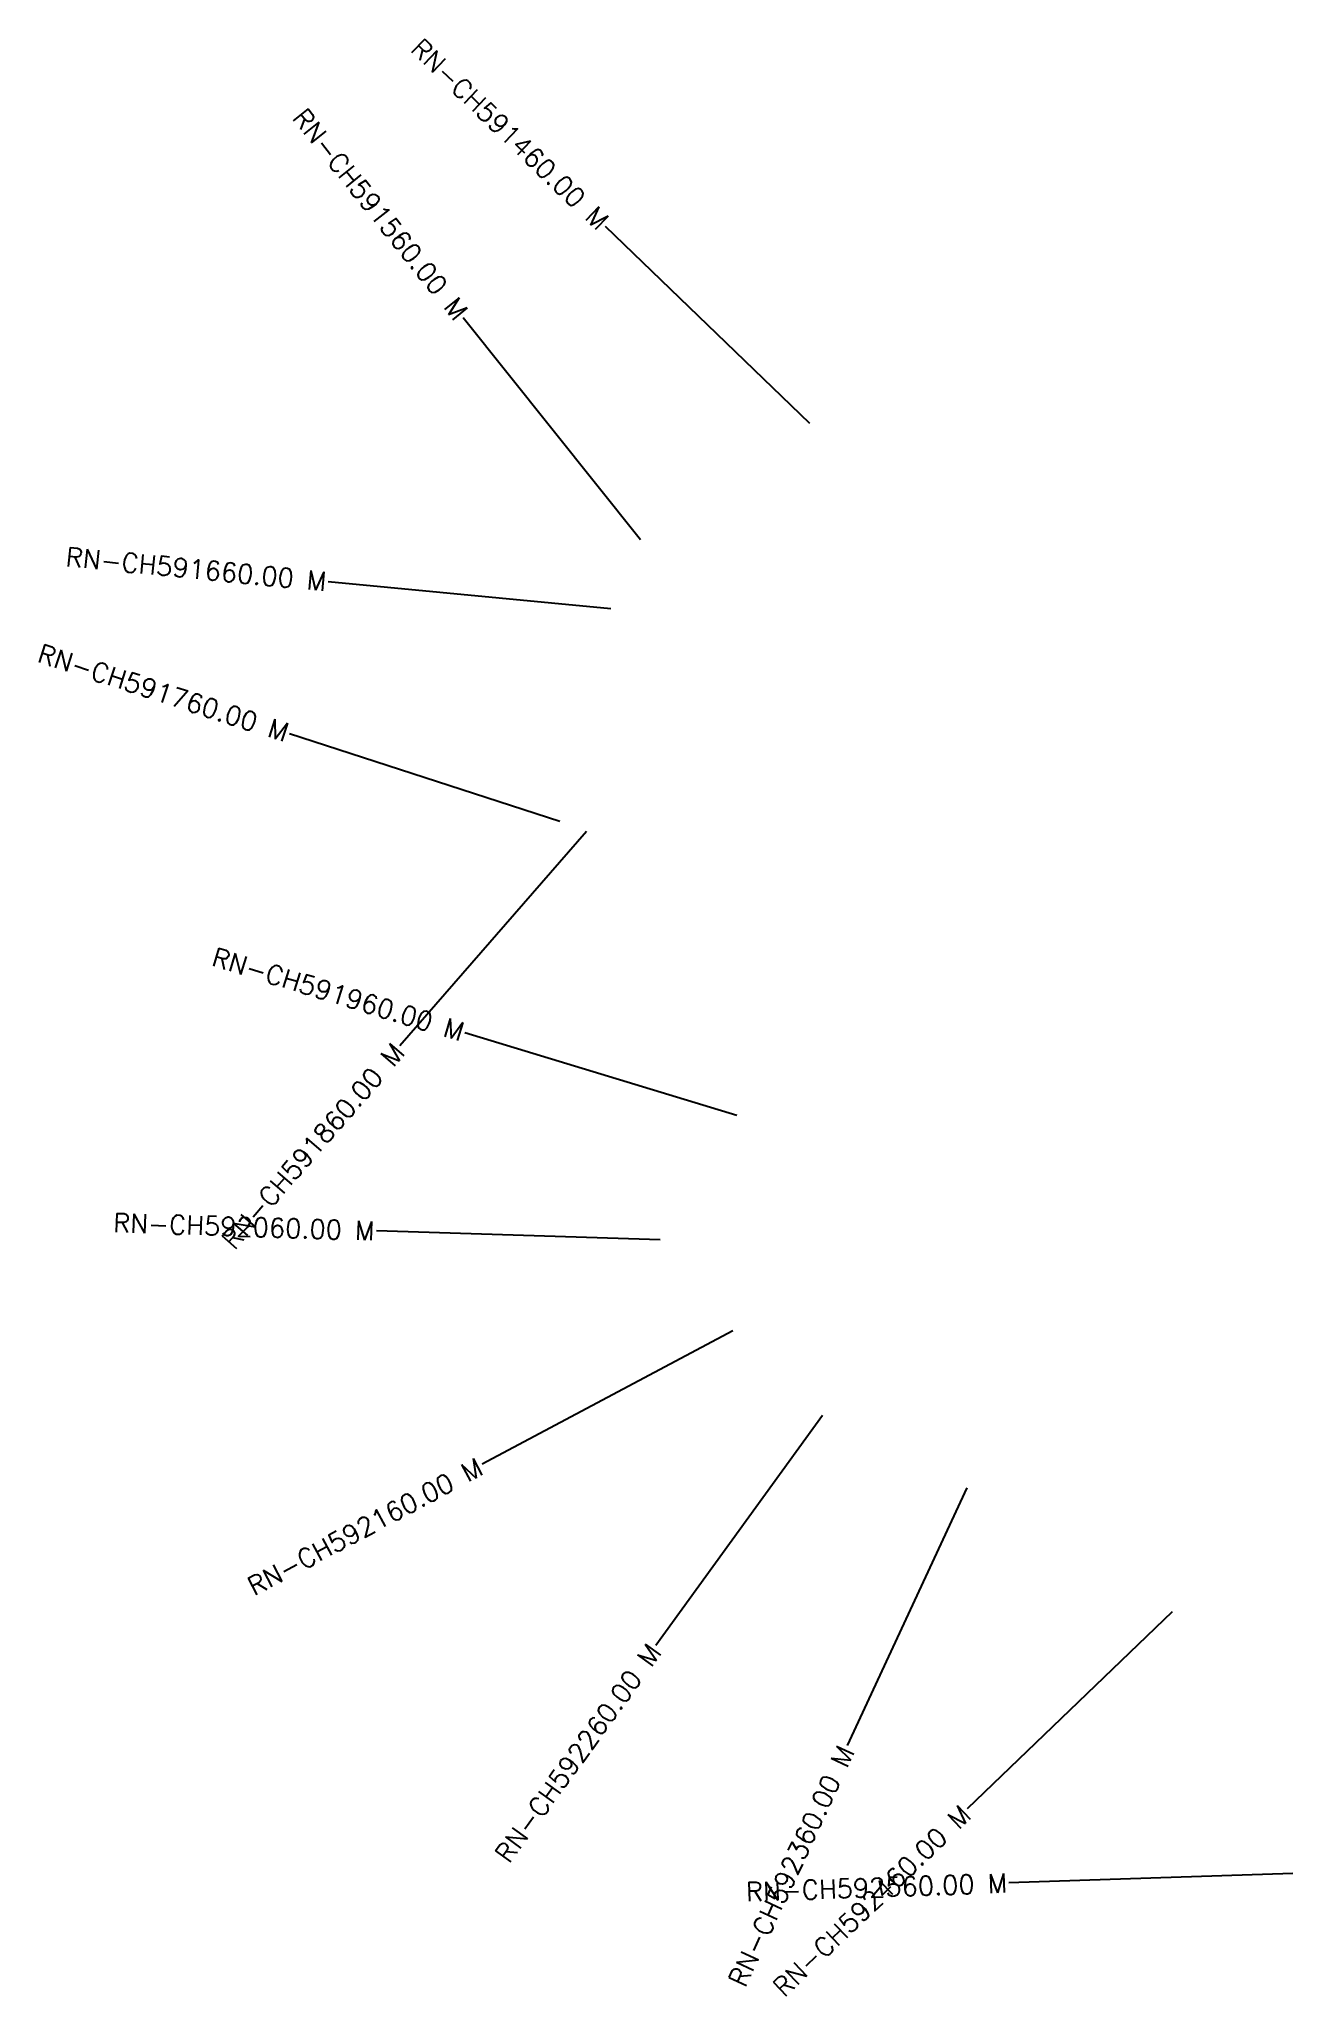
# Model space of a CAD drawing. Header units: metres. Extents: x 320455 to 324755, y 1834954 to 1835987.
# Drawn here: x 320455 to 321117, y 1834954 to 1835987 of the extents above; entities outside this region: 2.
import ezdxf
from ezdxf.enums import TextEntityAlignment as Align

# ---------------------------------------------------------------- set-up
doc = ezdxf.new("R2010")
doc.units = ezdxf.units.M
for name, color, linetype in [('CS', 134, 'Continuous'), ('CSMark', 6, 'Continuous'), ('VILLAGE BOUNDRY', 10, 'Continuous'), ('VILLAGE NAME', 250, 'Continuous')]:
    doc.layers.add(name, color=color, linetype=linetype)
doc.styles.get("Standard").update_dxf_attribs({"font": 'simplex.shx'})

msp = doc.modelspace()

# ---------------------------------------------------------------- linework, layer by layer
at = {"layer": 'CS'}
for p, q in [((320861.9, 1835784.3), (320753.9, 1835888.4)), ((320772.5, 1835723), (320678.8, 1835840.1)), ((320756.8, 1835686.5), (320607.5, 1835700.8)), ((320729.8, 1835574.3), (320587.1, 1835620.6)), ((320743.9, 1835569), (320645.4, 1835455.8)), ((320823.3, 1835419.1), (320679.8, 1835462.8)), ((320782.9, 1835353.5), (320633, 1835358.2)), ((320821.2, 1835305.5), (320688.8, 1835235)), ((320868.5, 1835260.8), (320780.5, 1835139.3)), ((320944.7, 1835222.6), (320881.6, 1835086.5)), ((321053.1, 1835157.2), (320945, 1835053.2)), ((321116.9, 1835019.1), (320967, 1835014.1))]:
    msp.add_line(p, q, dxfattribs=at)
at = {"layer": 'VILLAGE BOUNDRY'}
msp.add_lwpolyline([(324578.1, 1835527), (324636.1, 1835624.6), (324674.9, 1835663.8), (324694.3, 1835683.3), (324713.7, 1835702.9), (324655.2, 1835722.1), (324655.1, 1835741.6), (324674.3, 1835800.1), (324654.7, 1835839), (324615.5, 1835877.8), (324508.6, 1835838.3), (324343.2, 1835798.7), (324226.6, 1835739.8), (324246.1, 1835720.4), (324226.9, 1835661.9), (324188.2, 1835603.2), (324168.8, 1835583.7), (324110.3, 1835602.9), (324090.7, 1835622.3), (323973.6, 1835680.3), (323973.5, 1835699.7), (323876, 1835718.8), (323837.1, 1835718.7), (323759.4, 1835679.3), (323740, 1835659.8), (323877, 1835504.6), (323877, 1835485), (323955.3, 1835407.5), (323916.7, 1835329.4), (323916.9, 1835271), (324014.3, 1835271.4), (324072.8, 1835252.2), (324072.7, 1835291.1), (324092, 1835310.7), (324092, 1835330.1), (324130.8, 1835349.8), (324150.1, 1835388.8), (324169.6, 1835408.4), (324189, 1835408.5), (324208.6, 1835369.6), (324247.9, 1835291.9), (324306.6, 1835233.6), (324404.3, 1835175.6), (324423.8, 1835175.7), (324423.9, 1835156.3), (324462.9, 1835117.5), (324482.5, 1835098.1), (324502, 1835098.2), (324560.6, 1835059.4), (324580, 1835059.5), (324638.7, 1835020.8), (324658, 1835059.9), (324755, 1835157.7), (324754.6, 1835235.6), (324715.5, 1835274.4), (324695.9, 1835313.2), (324617.6, 1835390.8), (324598.2, 1835390.7), (324559, 1835429.5), (324558.9, 1835449)], close=True, dxfattribs=at)

# ---------------------------------------------------------------- texts
at = {"layer": 'CSMark'}
for s, rotation, p in [('RN-CH591460.00 M', 316.0657, (320753.2, 1835889.1)), ('RN-CH591560.00 M', 308.6759, (320678.2, 1835840.9)), ('RN-CH591660.00 M', 354.506, (320606.5, 1835700.9)), ('RN-CH591760.00 M', 342.0231, (320586.1, 1835620.9)), ('RN-CH591960.00 M', 343.0659, (320678.8, 1835463)), ('RN-CH591860.00 M', 48.9775, (320644.8, 1835455.1)), ('RN-CH592060.00 M', 358.2085, (320632, 1835358.2)), ('RN-CH592160.00 M', 28.0202, (320687.9, 1835234.5)), ('RN-CH592260.00 M', 54.1033, (320779.9, 1835138.5)), ('RN-CH592360.00 M', 65.1057, (320881.2, 1835085.6)), ('RN-CH592460.00 M', 43.8912, (320944.3, 1835052.5)), ('RN-CH592560.00 M', 1.9432, (320966, 1835014))]:
    msp.add_text(s, height=10, rotation=rotation, dxfattribs=at).set_placement(p, align=Align.MIDDLE_RIGHT)
at = {"layer": 'VILLAGE NAME', "insert": (323961.7, 1835497.4), "char_height": 77.016, "attachment_point": 1, "rotation": 0.2435}
msp.add_mtext_dynamic_manual_height_columns('{\\fCalibri|b0|i0|c0|p34;VARILWADI}', width=707.379, gutter_width=385.1, heights=[0], dxfattribs=at)

doc.saveas('drawing.dxf')
